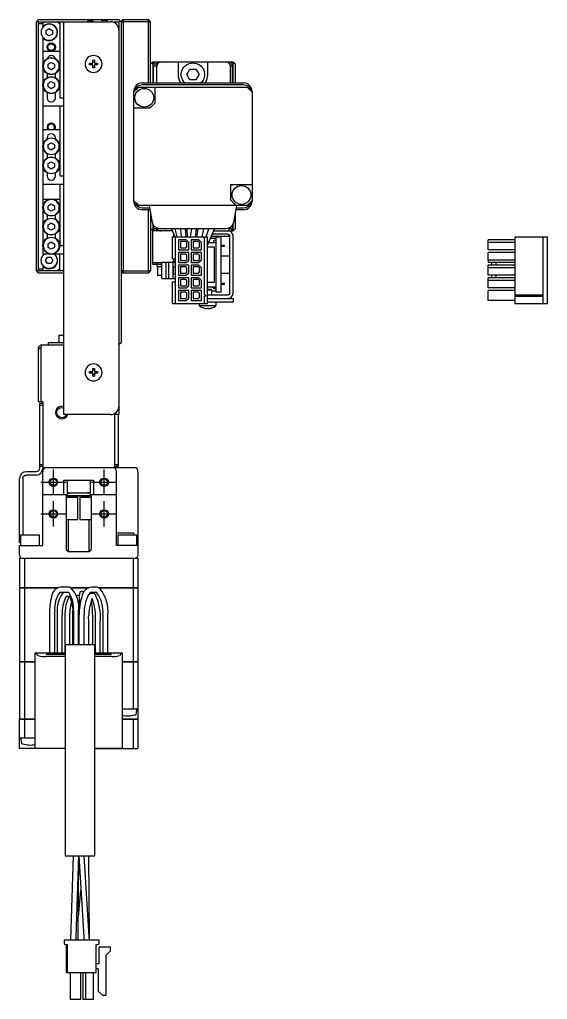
# Model space of a CAD drawing. Extents: x 0 to 722, y -8 to 440.
# Drawn here: x 379 to 503.8, y 105.2 to 337.1 of the extents above; entities that cross this region are included whole.
import ezdxf

# ---------------------------------------------------------------- set-up
doc = ezdxf.new("R2010")
doc.units = 0
doc.header["$LTSCALE"] = 0.5
doc.linetypes.add('CENTER', pattern=[50.8, 31.75, -6.35, 6.35, -6.35])
for name, color, linetype in [('MSM_CENTER', 1, 'CENTER'), ('MSM_CONTINUOUS', 7, 'CONTINUOUS'), ('MSM_NARROW', 5, 'CONTINUOUS')]:
    doc.layers.add(name, color=color, linetype=linetype)

msp = doc.modelspace()

# ---------------------------------------------------------------- linework, layer by layer
at = {"layer": 'MSM_CENTER'}
for p, q in [((386.96, 224.57), (386.96, 230.57)), ((398.96, 224.57), (398.96, 230.57)), ((383.96, 227.57), (389.96, 227.57)), ((395.96, 227.57), (401.96, 227.57)), ((386.96, 217.07), (386.96, 223.07)), ((398.96, 217.07), (398.96, 223.07)), ((383.96, 220.07), (389.96, 220.07)), ((395.96, 220.07), (401.96, 220.07))]:
    msp.add_line(p, q, dxfattribs=at)
at = {"layer": 'MSM_CONTINUOUS'}
for p, q in [((383.46, 337.07), (382.96, 336.57)), ((382.96, 277.57), (382.96, 336.57)), ((383.46, 336.57), (383.21, 336.82)), ((383.46, 337.07), (394.96, 337.07)), ((383.46, 336.57), (400.46, 336.57)), ((383.46, 277.57), (383.46, 336.57)), ((384.46, 336.57), (384.46, 335.39)), ((387.96, 336.57), (388.46, 336.07)), ((388.46, 336.57), (388.46, 318.57)), ((389.46, 243.57), (389.46, 336.57)), ((394.96, 337.07), (395.46, 336.57)), ((395.21, 336.82), (394.96, 336.57)), ((395.06, 336.97), (395.26, 336.97)), ((395.16, 336.97), (395.26, 337.07)), ((395.26, 337.07), (402.46, 337.07)), ((395.56, 336.57), (395.56, 336.67)), ((395.76, 337.07), (395.76, 336.57)), ((395.96, 336.57), (395.96, 337.07)), ((396.46, 336.57), (395.96, 337.07)), ((398.46, 336.57), (398.46, 336.87)), ((399.66, 336.87), (398.46, 336.87)), ((399.66, 336.57), (399.66, 336.87)), ((401.26, 336.57), (402.46, 336.57)), ((402.46, 337.07), (402.96, 336.57)), ((402.71, 336.82), (402.46, 336.57)), ((402.46, 336.57), (402.46, 243.57)), ((402.96, 336.57), (403.46, 337.07)), ((402.96, 336.36), (403.46, 336.57)), ((402.96, 336.57), (402.96, 260.57)), ((403.46, 337.07), (403.46, 277.07)), ((403.46, 337.07), (409.46, 337.07)), ((409.46, 336.57), (403.46, 336.57)), ((409.96, 336.57), (409.46, 337.07)), ((409.46, 322.07), (409.46, 337.07)), ((409.46, 336.57), (409.96, 336.36)), ((409.96, 322.07), (409.96, 336.57)), ((384.46, 336.07), (383.46, 336.07)), ((385.21, 334.5), (385.96, 334.94)), ((385.21, 333.64), (385.21, 334.5)), ((385.96, 334.94), (386.71, 334.5)), ((386.71, 334.5), (386.71, 333.64)), ((384.46, 332.75), (384.46, 281.39)), ((385.96, 333.2), (385.21, 333.64)), ((386.71, 333.64), (385.96, 333.2)), ((384.46, 329.57), (388.46, 329.57)), ((396.26, 326.77), (396.26, 327.5)), ((396.66, 327.5), (396.66, 326.77)), ((409.96, 326.57), (410.46, 327.07)), ((410.96, 327.07), (410.46, 326.57)), ((410.46, 327.07), (429.46, 327.07)), ((411.46, 326.07), (411.46, 327.07)), ((416.46, 327.07), (416.46, 324.07)), ((423.46, 324.07), (423.46, 327.07)), ((428.46, 326.87), (428.46, 327.07)), ((429.46, 326.57), (428.96, 327.07)), ((429.46, 327.07), (429.71, 326.82)), ((385.71, 326.5), (386.46, 326.94)), ((385.71, 325.64), (385.71, 326.5)), ((386.46, 325.2), (385.71, 325.64)), ((386.46, 326.94), (387.21, 326.5)), ((387.21, 325.64), (386.46, 325.2)), ((387.21, 326.5), (387.21, 325.64)), ((395.54, 326.77), (396.26, 326.77)), ((396.26, 326.37), (395.54, 326.37)), ((396.26, 325.64), (396.26, 326.37)), ((396.66, 326.77), (397.39, 326.77)), ((397.39, 326.37), (396.66, 326.37)), ((396.66, 326.37), (396.66, 325.64)), ((410.46, 326.57), (410.21, 326.82)), ((410.46, 326.57), (410.46, 322.07)), ((410.66, 322.07), (410.66, 326.57)), ((410.66, 326.57), (411.46, 326.57)), ((411.46, 326.07), (410.66, 326.07)), ((411.46, 322.07), (411.46, 326.07)), ((418.52, 324.07), (419.24, 325.32)), ((419.24, 325.32), (420.69, 325.32)), ((420.69, 325.32), (421.41, 324.07)), ((428.73, 326.57), (429.26, 326.57)), ((429.26, 326.07), (428.86, 326.07)), ((428.86, 322.07), (428.86, 326.07)), ((429.26, 326.57), (429.26, 322.07)), ((429.71, 326.82), (429.46, 326.57)), ((429.46, 322.07), (429.46, 326.57)), ((429.71, 326.82), (429.96, 326.57)), ((429.96, 326.57), (429.96, 322.07)), ((385.46, 324.34), (385.46, 323.3)), ((385.71, 322), (386.46, 322.44)), ((386.46, 322.44), (387.21, 322)), ((387.46, 323.3), (387.46, 324.34)), ((419.24, 322.82), (418.52, 324.07)), ((420.69, 322.82), (419.24, 322.82)), ((421.41, 324.07), (420.69, 322.82)), ((385.71, 321.14), (385.71, 322)), ((386.46, 320.7), (385.71, 321.14)), ((387.21, 321.14), (386.46, 320.7)), ((387.21, 322), (387.21, 321.14)), ((405.96, 294.07), (405.96, 320.07)), ((407.12, 321.07), (432.81, 321.07)), ((407.96, 322.07), (431.96, 322.07)), ((407.96, 321.69), (431.96, 321.69)), ((410.96, 321.07), (410.96, 317.32)), ((433.96, 320.07), (433.96, 294.07)), ((385.46, 319.84), (385.46, 318.57)), ((387.46, 318.57), (387.46, 319.84)), ((388.46, 318.57), (389.46, 318.57)), ((389.46, 316.57), (384.46, 316.57)), ((388.46, 316.57), (388.46, 300.07)), ((409.71, 316.07), (405.96, 316.07)), ((384.46, 311.07), (388.46, 311.07)), ((385.46, 309.07), (385.46, 308.8)), ((387.46, 308.8), (387.46, 309.07)), ((385.71, 307.5), (386.46, 307.94)), ((385.71, 306.64), (385.71, 307.5)), ((386.46, 306.2), (385.71, 306.64)), ((386.46, 307.94), (387.21, 307.5)), ((387.21, 306.64), (386.46, 306.2)), ((387.21, 307.5), (387.21, 306.64)), ((385.46, 305.34), (385.46, 304.3)), ((387.46, 304.3), (387.46, 305.34)), ((385.71, 303), (386.46, 303.44)), ((385.71, 302.14), (385.71, 303)), ((386.46, 301.7), (385.71, 302.14)), ((386.46, 303.44), (387.21, 303)), ((387.21, 302.14), (386.46, 301.7)), ((387.21, 303), (387.21, 302.14)), ((385.46, 300.84), (385.46, 300.07)), ((387.46, 300.07), (387.46, 300.84)), ((388.46, 300.07), (389.46, 300.07)), ((389.46, 298.07), (384.46, 298.07)), ((388.46, 298.07), (388.46, 283.57)), ((428.96, 298.07), (433.96, 298.07)), ((428.96, 294.32), (428.96, 298.07)), ((384.46, 294.57), (388.46, 294.57)), ((385.71, 293), (386.46, 293.44)), ((385.71, 292.14), (385.71, 293)), ((386.46, 293.44), (387.21, 293)), ((387.21, 293), (387.21, 292.14)), ((432.81, 293.07), (407.12, 293.07)), ((409.77, 292.45), (407.96, 292.45)), ((410.37, 289.06), (409.66, 293.07)), ((430.26, 293.07), (429.56, 289.06)), ((431.96, 292.45), (430.16, 292.45)), ((385.46, 290.84), (385.46, 289.8)), ((386.46, 291.7), (385.71, 292.14)), ((387.21, 292.14), (386.46, 291.7)), ((387.46, 289.8), (387.46, 290.84)), ((409.84, 292.07), (407.96, 292.07)), ((409.46, 277.07), (409.46, 292.07)), ((409.96, 291.37), (409.96, 277.57)), ((429.96, 291.37), (429.96, 287.57)), ((431.96, 292.07), (430.09, 292.07)), ((385.71, 288.5), (386.46, 288.94)), ((385.71, 287.64), (385.71, 288.5)), ((386.46, 287.2), (385.71, 287.64)), ((386.46, 288.94), (387.21, 288.5)), ((387.21, 287.64), (386.46, 287.2)), ((387.21, 288.5), (387.21, 287.64)), ((410.46, 287.07), (409.96, 287.57)), ((410.21, 287.32), (410.46, 287.57)), ((410.46, 288.72), (410.46, 287.57)), ((410.46, 287.57), (410.96, 287.07)), ((410.66, 287.57), (410.66, 288.35)), ((410.66, 288.07), (410.9, 288.07)), ((411.46, 287.57), (410.66, 287.57)), ((411.46, 287.07), (411.46, 287.7)), ((427.78, 287.57), (412.14, 287.57)), ((414.86, 287.57), (415.67, 285.67)), ((416.21, 285.67), (415.8, 287.57)), ((417.03, 287.57), (417.19, 285.67)), ((418.39, 285.67), (418.23, 287.57)), ((418.56, 287.57), (418.59, 285.67)), ((419.63, 287.57), (419.35, 285.67)), ((420.57, 285.67), (420.84, 287.57)), ((420.86, 285.67), (421.22, 287.57)), ((423.09, 285.67), (423.7, 287.57)), ((423.43, 283.72), (425.07, 287.57)), ((429.26, 287.57), (428.73, 287.57)), ((428.96, 287.07), (429.46, 287.57)), ((429.03, 288.07), (429.26, 288.07)), ((429.26, 288.35), (429.26, 287.57)), ((429.46, 287.57), (429.46, 288.72)), ((429.46, 287.57), (429.71, 287.32)), ((429.96, 287.57), (429.71, 287.32)), ((385.46, 286.34), (385.46, 285.3)), ((387.46, 285.3), (387.46, 286.34)), ((410.46, 279.07), (410.46, 287.07)), ((415.07, 287.07), (410.46, 287.07)), ((415.15, 280.48), (415.15, 285.67)), ((415.15, 285.67), (423.43, 285.67)), ((415.46, 285.67), (415.46, 286.15)), ((415.86, 269.82), (415.86, 285.67)), ((418.57, 287.07), (418.27, 287.07)), ((421.12, 287.07), (420.77, 287.07)), ((422.44, 287.54), (422.08, 285.67)), ((422.72, 271.9), (422.72, 285.67)), ((423.43, 269.82), (423.43, 285.67)), ((423.76, 287.55), (423.5, 286.94)), ((423.54, 287.07), (423.55, 287.07)), ((424.11, 285.32), (425.46, 285.32)), ((424.46, 286.15), (424.46, 285.77)), ((428.46, 285.77), (424.46, 285.77)), ((428.26, 286.27), (424.52, 286.27)), ((424.86, 287.07), (429.46, 287.07)), ((425.46, 272.57), (425.46, 285.57)), ((426.66, 285.57), (425.46, 285.57)), ((426.66, 272.57), (426.66, 285.57)), ((428.46, 287.07), (428.46, 287.27)), ((428.46, 285.77), (428.46, 286.22)), ((428.66, 272.27), (428.66, 285.87)), ((429.71, 287.32), (429.46, 287.07)), ((429.46, 272.27), (429.46, 285.87)), ((496.17, 269.82), (496.17, 285.67)), ((496.17, 285.67), (503.82, 285.67)), ((502.8, 269.82), (502.8, 285.67)), ((503.82, 269.82), (503.82, 285.67)), ((385.71, 284), (386.46, 284.44)), ((385.71, 283.14), (385.71, 284)), ((386.46, 282.7), (385.71, 283.14)), ((386.46, 284.44), (387.21, 284)), ((387.21, 283.14), (386.46, 282.7)), ((387.21, 284), (387.21, 283.14)), ((388.46, 283.57), (389.46, 283.57)), ((416.59, 284.95), (416.59, 282.55)), ((418.39, 284.95), (416.59, 284.95)), ((418.29, 284.54), (417.04, 284.54)), ((417.04, 284.54), (417.04, 283.07)), ((417.04, 283.07), (418.29, 283.07)), ((418.54, 284.29), (418.29, 284.54)), ((418.29, 283.07), (418.54, 283.32)), ((418.39, 284.95), (418.99, 284.35)), ((418.54, 283.32), (418.54, 284.29)), ((418.99, 282.55), (418.99, 284.35)), ((419.59, 284.95), (419.59, 282.55)), ((421.39, 284.95), (419.59, 284.95)), ((421.29, 284.54), (420.04, 284.54)), ((420.04, 284.54), (420.04, 283.07)), ((420.04, 283.07), (421.29, 283.07)), ((421.54, 284.29), (421.29, 284.54)), ((421.29, 283.07), (421.54, 283.32)), ((421.99, 284.35), (421.39, 284.95)), ((421.54, 283.32), (421.54, 284.29)), ((421.99, 282.55), (421.99, 284.35)), ((423.43, 283.32), (424.96, 283.32)), ((423.69, 284.32), (425.46, 284.32)), ((424.91, 284.32), (424.91, 284.78)), ((425.46, 284.78), (424.91, 284.78)), ((424.96, 283.32), (424.96, 274.82)), ((426.66, 283.7), (427.46, 283.7)), ((426.66, 283.45), (427.46, 283.45)), ((427.46, 283.45), (427.46, 283.7)), ((489.82, 284.35), (489.82, 284.95)), ((496.17, 284.95), (489.82, 284.95)), ((496.17, 284.35), (489.82, 284.35)), ((489.82, 282.55), (489.82, 284.35)), ((389.46, 281.57), (384.46, 281.57)), ((385.1, 280.07), (385.53, 280.82)), ((385.53, 280.82), (386.4, 280.82)), ((386.4, 280.82), (386.83, 280.07)), ((388.46, 277.57), (388.46, 281.57)), ((416.59, 282.55), (418.99, 282.55)), ((416.59, 281.95), (416.59, 279.55)), ((418.99, 281.95), (416.59, 281.95)), ((418.29, 281.54), (417.04, 281.54)), ((417.04, 281.54), (417.04, 280.07)), ((418.54, 281.29), (418.29, 281.54)), ((418.54, 280.32), (418.54, 281.29)), ((418.99, 280.15), (418.99, 281.95)), ((419.59, 282.55), (421.99, 282.55)), ((419.59, 281.95), (419.59, 279.55)), ((421.99, 281.95), (419.59, 281.95)), ((421.29, 281.54), (420.04, 281.54)), ((420.04, 281.54), (420.04, 280.07)), ((421.54, 281.29), (421.29, 281.54)), ((421.54, 280.32), (421.54, 281.29)), ((421.99, 280.15), (421.99, 281.95)), ((428.66, 281.07), (426.66, 281.07)), ((496.17, 282.55), (489.82, 282.55)), ((489.82, 280.15), (489.82, 281.95)), ((496.17, 281.95), (489.82, 281.95)), ((384.46, 278.75), (384.46, 277.57)), ((385.53, 279.32), (385.1, 280.07)), ((386.4, 279.32), (385.53, 279.32)), ((386.83, 280.07), (386.4, 279.32)), ((410.46, 279.57), (412.58, 279.57)), ((412.58, 279.07), (410.46, 279.07)), ((411.46, 279.57), (411.46, 279.07)), ((411.46, 279.07), (411.46, 278.57)), ((412.58, 278.57), (411.46, 278.57)), ((412.58, 278.57), (411.46, 278.57)), ((411.56, 278.57), (411.56, 276.57)), ((412.58, 275.82), (412.58, 279.68)), ((412.58, 279.68), (415.61, 279.68)), ((413.6, 275.82), (413.6, 279.68)), ((414.3, 275.82), (414.3, 279.68)), ((415.46, 280.07), (415.07, 279.68)), ((415.15, 280.48), (415.86, 280.48)), ((415.3, 275.82), (415.3, 279.68)), ((415.3, 278.58), (415.86, 278.58)), ((415.46, 278.57), (415.3, 278.57)), ((415.46, 278.57), (415.3, 278.57)), ((415.36, 276.93), (415.36, 278.57)), ((415.46, 279.68), (415.46, 280.48)), ((415.46, 278.57), (415.46, 278.58)), ((416.59, 279.55), (418.39, 279.55)), ((416.59, 278.95), (416.59, 276.55)), ((418.99, 278.95), (416.59, 278.95)), ((417.04, 280.07), (418.29, 280.07)), ((418.29, 278.54), (417.04, 278.54)), ((417.04, 278.54), (417.04, 277.07)), ((418.29, 280.07), (418.54, 280.32)), ((418.54, 278.29), (418.29, 278.54)), ((418.39, 279.55), (418.99, 280.15)), ((418.54, 277.32), (418.54, 278.29)), ((418.99, 277.15), (418.99, 278.95)), ((419.59, 279.55), (421.39, 279.55)), ((419.59, 278.95), (419.59, 276.55)), ((421.39, 278.95), (419.59, 278.95)), ((420.04, 280.07), (421.29, 280.07)), ((421.29, 278.54), (420.04, 278.54)), ((420.04, 278.54), (420.04, 277.07)), ((421.29, 280.07), (421.54, 280.32)), ((421.54, 278.29), (421.29, 278.54)), ((421.99, 280.15), (421.39, 279.55)), ((421.99, 278.35), (421.39, 278.95)), ((421.54, 277.32), (421.54, 278.29)), ((421.99, 276.55), (421.99, 278.35)), ((489.82, 280.15), (489.82, 279.55)), ((496.17, 280.15), (489.82, 280.15)), ((496.17, 279.55), (489.82, 279.55)), ((496.17, 278.95), (489.82, 278.95)), ((489.82, 278.35), (489.82, 278.95)), ((496.17, 278.35), (489.82, 278.35)), ((489.82, 276.55), (489.82, 278.35)), ((490.71, 278.95), (490.71, 279.55)), ((491.71, 278.95), (491.71, 279.55)), ((382.96, 277.57), (383.46, 277.07)), ((383.21, 277.32), (383.46, 277.57)), ((383.46, 278.07), (384.46, 278.07)), ((389.46, 277.57), (383.46, 277.57)), ((389.46, 277.07), (383.46, 277.07)), ((388.46, 278.07), (387.96, 277.57)), ((402.96, 277.78), (403.46, 277.57)), ((403.46, 277.07), (402.96, 277.57)), ((403.46, 277.57), (409.46, 277.57)), ((409.46, 277.07), (403.46, 277.07)), ((409.46, 277.57), (409.96, 277.78)), ((409.46, 277.07), (409.96, 277.57)), ((411.56, 276.57), (412.58, 276.57)), ((415.3, 276.93), (415.86, 276.93)), ((416.59, 276.55), (418.39, 276.55)), ((417.04, 277.07), (418.29, 277.07)), ((418.29, 277.07), (418.54, 277.32)), ((418.39, 276.55), (418.99, 277.15)), ((419.59, 276.55), (421.99, 276.55)), ((420.04, 277.07), (421.29, 277.07)), ((421.29, 277.07), (421.54, 277.32)), ((426.66, 277.07), (428.66, 277.07)), ((496.17, 276.55), (489.82, 276.55)), ((490.71, 275.95), (490.71, 276.55)), ((491.71, 275.95), (491.71, 276.55)), ((412.58, 275.82), (415.61, 275.82)), ((415.15, 269.82), (415.15, 275.02)), ((415.15, 275.02), (415.86, 275.02)), ((416.59, 275.95), (416.59, 273.55)), ((418.99, 275.95), (416.59, 275.95)), ((418.29, 275.54), (417.04, 275.54)), ((417.04, 275.54), (417.04, 274.07)), ((417.04, 274.07), (418.29, 274.07)), ((418.54, 275.29), (418.29, 275.54)), ((418.29, 274.07), (418.54, 274.32)), ((418.39, 273.55), (418.99, 274.15)), ((418.54, 274.32), (418.54, 275.29)), ((418.99, 274.15), (418.99, 275.95)), ((419.59, 275.95), (419.59, 273.55)), ((421.39, 275.95), (419.59, 275.95)), ((421.29, 275.54), (420.04, 275.54)), ((420.04, 275.54), (420.04, 274.07)), ((420.04, 274.07), (421.29, 274.07)), ((421.54, 275.29), (421.29, 275.54)), ((421.29, 274.07), (421.54, 274.32)), ((421.99, 275.35), (421.39, 275.95)), ((421.54, 274.32), (421.54, 275.29)), ((421.99, 273.55), (421.99, 275.35)), ((424.96, 274.82), (423.43, 274.82)), ((423.43, 273.82), (425.46, 273.82)), ((424.66, 273.59), (424.66, 273.82)), ((426.66, 274.7), (427.46, 274.7)), ((426.66, 274.45), (427.46, 274.45)), ((427.46, 274.45), (427.46, 274.7)), ((496.17, 275.95), (489.82, 275.95)), ((489.82, 275.35), (489.82, 275.95)), ((496.17, 275.35), (489.82, 275.35)), ((489.82, 273.55), (489.82, 275.35)), ((416.59, 273.55), (418.39, 273.55)), ((416.59, 272.95), (416.59, 270.55)), ((418.99, 272.95), (416.59, 272.95)), ((418.29, 272.54), (417.04, 272.54)), ((417.04, 272.54), (417.04, 271.07)), ((418.54, 272.29), (418.29, 272.54)), ((418.54, 271.32), (418.54, 272.29)), ((418.99, 271.15), (418.99, 272.95)), ((419.59, 273.55), (421.99, 273.55)), ((419.59, 272.95), (419.59, 270.55)), ((421.99, 272.95), (419.59, 272.95)), ((421.29, 272.54), (420.04, 272.54)), ((420.04, 272.54), (420.04, 271.07)), ((421.54, 272.29), (421.29, 272.54)), ((421.54, 271.32), (421.54, 272.29)), ((421.99, 270.55), (421.99, 272.95)), ((422.72, 271.9), (422.82, 271.9)), ((422.82, 271.6), (422.72, 271.6)), ((422.72, 269.82), (422.72, 271.6)), ((423.43, 273.27), (424.26, 273.27)), ((424.46, 273.07), (423.43, 273.07)), ((428.26, 271.87), (423.43, 271.87)), ((424.46, 273.07), (424.26, 273.27)), ((424.46, 271.87), (424.46, 273.07)), ((425.46, 272.82), (424.46, 272.82)), ((425.46, 273.59), (424.66, 273.59)), ((424.91, 273.37), (424.91, 273.59)), ((425.46, 273.37), (424.91, 273.37)), ((426.66, 272.57), (425.46, 272.57)), ((496.17, 273.55), (489.82, 273.55)), ((489.82, 270.55), (489.82, 272.95)), ((496.17, 272.95), (489.82, 272.95)), ((496.17, 271.9), (502.8, 271.9)), ((496.17, 271.6), (502.8, 271.6)), ((423.43, 269.82), (415.15, 269.82)), ((416.59, 270.55), (418.39, 270.55)), ((417.04, 271.07), (418.29, 271.07)), ((418.29, 271.07), (418.54, 271.32)), ((418.39, 270.55), (418.99, 271.15)), ((419.59, 270.55), (421.99, 270.55)), ((420.04, 271.07), (421.29, 271.07)), ((421.29, 271.07), (421.54, 271.32)), ((421.46, 269.82), (421.46, 269.37)), ((421.46, 269.37), (425.46, 269.37)), ((423.43, 271.07), (429.46, 271.07)), ((423.43, 270.27), (429.46, 270.27)), ((425.46, 269.37), (425.46, 270.27)), ((429.46, 271.07), (429.46, 270.27)), ((496.17, 270.55), (489.82, 270.55)), ((503.82, 269.82), (496.17, 269.82)), ((422.51, 268.81), (422.54, 268.81)), ((423.26, 268.81), (423.66, 268.81)), ((423.26, 268.68), (423.26, 268.81)), ((423.66, 268.81), (423.66, 268.68)), ((424.39, 268.81), (424.41, 268.81)), ((388.21, 262.37), (389.46, 262.37)), ((388.21, 262.37), (388.21, 260.57)), ((383.46, 259.57), (383.96, 260.07)), ((384.27, 260.07), (383.96, 259.46)), ((383.96, 260.07), (389.46, 260.07)), ((389.46, 260.57), (385.71, 260.57)), ((385.71, 260.57), (385.71, 260.07)), ((402.46, 260.57), (402.71, 260.32)), ((402.96, 260.57), (402.46, 260.07)), ((383.46, 246.57), (383.46, 259.57)), ((383.96, 259.46), (383.46, 258.96)), ((383.96, 259.46), (383.96, 246.57)), ((395.54, 253.77), (396.26, 253.77)), ((396.26, 253.37), (395.54, 253.37)), ((396.26, 253.77), (396.26, 254.5)), ((396.26, 252.64), (396.26, 253.37)), ((396.66, 254.5), (396.66, 253.77)), ((396.66, 253.77), (397.39, 253.77)), ((396.66, 253.37), (396.66, 252.64)), ((397.39, 253.37), (396.66, 253.37)), ((384.46, 246.57), (383.46, 246.57)), ((383.66, 246.27), (384.46, 246.27)), ((383.66, 246.27), (383.66, 230.87)), ((384.46, 246.57), (384.46, 230.87)), ((384.46, 245.77), (383.66, 245.77)), ((400.46, 243.57), (389.46, 243.57)), ((402.46, 243.57), (401.26, 243.57)), ((401.46, 231.07), (401.46, 243.57)), ((402.26, 243.57), (402.26, 231.27)), ((382.86, 230.07), (380.56, 230.07)), ((383.66, 231.77), (384.46, 231.77)), ((384.46, 231.27), (383.66, 231.27)), ((384.46, 231.07), (401.46, 231.07)), ((384.46, 212.57), (384.46, 230.07)), ((401.46, 231.77), (402.26, 231.77)), ((402.26, 231.27), (401.46, 231.27)), ((401.48, 231.07), (406.58, 231.07)), ((401.86, 212.57), (401.86, 230.07)), ((406.96, 230.07), (406.96, 210.57)), ((378.96, 213.27), (378.96, 228.47)), ((379.76, 228.47), (379.76, 215.07)), ((382.86, 229.27), (380.56, 229.27)), ((389.46, 228.07), (396.46, 228.07)), ((389.46, 224.57), (389.46, 228.07)), ((390.21, 228.07), (390.21, 225.07)), ((395.71, 225.07), (395.71, 228.07)), ((396.46, 228.07), (396.46, 224.57)), ((390.21, 225.07), (395.71, 225.07)), ((390.09, 224.57), (384.46, 224.57)), ((390.06, 211.87), (390.06, 224.27)), ((392.71, 223.97), (390.06, 223.97)), ((390.09, 224.57), (390.09, 224.48)), ((390.09, 224.48), (390.12, 224.56)), ((390.09, 224.47), (395.84, 224.47)), ((390.66, 224.47), (390.46, 224.27)), ((395.46, 224.27), (390.46, 224.27)), ((390.46, 224.27), (390.46, 223.97)), ((392.71, 218.77), (392.71, 223.97)), ((393.21, 223.97), (393.21, 218.77)), ((395.86, 223.97), (393.21, 223.97)), ((395.46, 224.27), (395.26, 224.47)), ((395.46, 223.97), (395.46, 224.27)), ((395.81, 224.56), (395.84, 224.48)), ((395.84, 224.57), (395.84, 224.48)), ((401.86, 224.57), (395.84, 224.57)), ((395.86, 224.27), (395.86, 211.87)), ((390.06, 218.77), (392.71, 218.77)), ((390.46, 218.77), (390.46, 211.18)), ((393.21, 218.77), (395.86, 218.77)), ((395.46, 211.18), (395.46, 218.77)), ((378.96, 213.77), (379.21, 213.77)), ((383.71, 215.07), (379.21, 215.07)), ((379.21, 215.07), (379.21, 212.57)), ((383.71, 212.57), (383.71, 215.07)), ((401.86, 215.57), (405.91, 215.57)), ((406.71, 215.07), (402.21, 215.07)), ((402.21, 215.07), (402.21, 212.57)), ((405.91, 215.57), (405.91, 215.07)), ((406.71, 212.57), (406.71, 215.07)), ((379.21, 213.27), (378.96, 213.27)), ((378.96, 210.57), (378.96, 212.57)), ((378.96, 212.57), (384.46, 212.57)), ((395.06, 211.07), (390.86, 211.07)), ((406.96, 212.57), (401.86, 212.57)), ((378.96, 209.57), (378.96, 202.58)), ((378.96, 209.57), (406.96, 209.57)), ((380.12, 209.57), (380.12, 202.58)), ((405.81, 209.57), (405.81, 202.58)), ((406.96, 209.57), (406.96, 202.58)), ((378.96, 202.58), (388.02, 202.58)), ((378.96, 202.57), (378.96, 185.08)), ((388, 202.57), (378.96, 202.57)), ((378.97, 202.57), (378.97, 202.58)), ((380.12, 202.57), (380.12, 202.58)), ((380.12, 202.57), (380.12, 185.08)), ((390.36, 202.77), (388.62, 202.77)), ((391.07, 202.58), (395.31, 202.58)), ((395.29, 202.57), (391.08, 202.57)), ((393.95, 201.73), (393.76, 201.77)), ((396.92, 202.77), (395.96, 202.77)), ((397.67, 202.58), (406.96, 202.58)), ((406.96, 202.57), (397.69, 202.57)), ((405.81, 202.57), (405.81, 202.58)), ((405.81, 202.57), (405.81, 185.08)), ((406.95, 202.57), (406.95, 202.58)), ((406.96, 202.57), (406.96, 185.08)), ((388.62, 201.57), (390.36, 201.57)), ((390.02, 200.57), (390.76, 200.57)), ((392.6, 200.77), (392.38, 200.72)), ((392.64, 200.77), (392.6, 200.77)), ((393.04, 200.77), (392.64, 200.77)), ((393.1, 200.77), (393.04, 200.77)), ((394.14, 201.61), (393.95, 201.73)), ((395.89, 201.24), (395.68, 201.16)), ((395.93, 201.25), (395.89, 201.24)), ((395.94, 201.57), (396.92, 201.57)), ((396.14, 200.05), (396.3, 200.11)), ((386.06, 197.17), (386.06, 187.17)), ((387.26, 187.17), (387.26, 197.17)), ((391.54, 198.23), (391.46, 196.17)), ((391.71, 197.17), (391.71, 189.17)), ((392.91, 189.17), (392.91, 197.17)), ((387.86, 196.17), (387.86, 187.17)), ((389.06, 187.17), (389.06, 196.17)), ((389.66, 195.17), (389.66, 187.17)), ((390.86, 189.17), (390.86, 195.17)), ((391.46, 196.17), (391.46, 189.17)), ((393.01, 196.17), (393.01, 189.17)), ((394.21, 189.17), (394.21, 196.17)), ((398.66, 196.17), (398.66, 187.17)), ((399.86, 187.17), (399.86, 196.17)), ((395.31, 194.59), (395.31, 194.63)), ((395.31, 189.17), (395.31, 194.62)), ((396.26, 189.17), (396.26, 194.71)), ((396.86, 194.69), (396.86, 187.17)), ((398.06, 187.17), (398.06, 194.69)), ((389.73, 189.17), (396.73, 189.17)), ((389.73, 189.17), (389.73, 139.17)), ((396.73, 139.17), (396.73, 189.17)), ((382.66, 164.67), (382.66, 187.17)), ((382.66, 187.17), (389.73, 187.17)), ((383.37, 186.57), (382.77, 187.17)), ((389.73, 186.31), (385.14, 186.31)), ((385.36, 187.17), (385.36, 186.78)), ((389.73, 186.78), (385.36, 186.78)), ((396.73, 187.17), (403.26, 187.17)), ((400.56, 186.78), (396.73, 186.78)), ((400.78, 186.31), (396.73, 186.31)), ((400.56, 187.17), (400.56, 186.78)), ((403.16, 187.17), (402.56, 186.57)), ((403.26, 187.17), (403.26, 164.67)), ((378.96, 185.08), (382.66, 185.08)), ((378.96, 185.07), (378.96, 171.47)), ((382.66, 185.07), (378.96, 185.07)), ((378.97, 185.07), (378.97, 185.08)), ((380.12, 185.07), (380.12, 185.08)), ((380.12, 185.07), (380.12, 171.47)), ((403.26, 185.08), (406.96, 185.08)), ((406.96, 185.07), (403.26, 185.07)), ((405.81, 185.07), (405.81, 185.08)), ((405.81, 185.07), (405.81, 173.97)), ((406.95, 185.07), (406.95, 185.08)), ((406.96, 185.07), (406.96, 171.47)), ((403.26, 173.97), (406.96, 173.97)), ((406.63, 172.98), (406.7, 173.75)), ((378.96, 171.47), (382.66, 171.47)), ((382.66, 171.46), (378.96, 171.46)), ((378.96, 164.57), (378.96, 171.46)), ((378.97, 171.47), (378.97, 171.46)), ((380.12, 171.47), (380.12, 171.46)), ((380.12, 171.46), (380.12, 167.07)), ((403.26, 171.47), (406.96, 171.47)), ((406.96, 171.46), (403.26, 171.46)), ((405.81, 171.47), (405.81, 171.46)), ((405.81, 171.46), (405.81, 164.57)), ((406.95, 171.47), (406.95, 171.46)), ((406.96, 171.46), (406.96, 164.57)), ((378.96, 167.07), (382.66, 167.07)), ((379.23, 166.86), (379.3, 166.09)), ((382.66, 164.67), (389.73, 164.67)), ((382.71, 164.67), (382.71, 164.57)), ((396.73, 164.67), (403.26, 164.67)), ((389.73, 164.57), (378.96, 164.57)), ((396.73, 164.57), (406.96, 164.57)), ((389.73, 139.17), (396.73, 139.17)), ((391.66, 139.17), (391.02, 119.29)), ((392.34, 119.96), (392.96, 139.17)), ((392.82, 119.84), (392.96, 139.15)), ((392.96, 139.15), (394.17, 119.95)), ((395.46, 120.03), (394.27, 139.17)), ((395.51, 119.5), (395.36, 139.17)), ((392.86, 124.69), (393.47, 131.02)), ((389.5, 119.17), (389.5, 118.45)), ((397.78, 119.17), (389.5, 119.17)), ((391.04, 120.01), (391.02, 119.17)), ((391.02, 119.29), (391.02, 119.17)), ((392.32, 119.17), (392.34, 119.96)), ((392.82, 119.17), (392.82, 119.84)), ((394.17, 119.95), (394.2, 119.17)), ((395.5, 119.17), (395.46, 120.03)), ((395.52, 119.17), (395.51, 119.78)), ((395.52, 119.17), (395.51, 119.5)), ((397.78, 118.45), (397.78, 119.17)), ((389.8, 118.15), (390.21, 118.15)), ((389.96, 118.15), (389.96, 111.52)), ((390.21, 118.15), (390.21, 111.52)), ((397.07, 118.15), (397.48, 118.15)), ((397.07, 111.52), (397.07, 118.15)), ((397.82, 113.77), (397.82, 117.62)), ((397.82, 117.62), (400.35, 117.62)), ((400.35, 116.62), (399.33, 115.6)), ((400.35, 117.62), (400.35, 116.62)), ((399.33, 115.6), (399.33, 106.06)), ((389.96, 111.52), (397.07, 111.52)), ((390.94, 111.52), (390.94, 105.17)), ((393.34, 111.52), (393.34, 105.17)), ((393.94, 111.52), (393.94, 105.17)), ((394.54, 111.52), (394.54, 105.17)), ((396.34, 111.52), (396.34, 105.17)), ((397.67, 113.62), (397.07, 113.62)), ((397.07, 112.47), (397.35, 112.47)), ((397.63, 107.06), (397.63, 112.19)), ((398.63, 106.06), (397.63, 107.06)), ((393.34, 105.17), (390.94, 105.17)), ((396.34, 105.17), (393.94, 105.17)), ((399.33, 106.06), (398.63, 106.06))]:
    msp.add_line(p, q, dxfattribs=at)
at = {"layer": 'MSM_CONTINUOUS', "extrusion": (0, 0, -1)}
for centre, radius in [((-385.96, 334.07), 1.9), ((-386.46, 326.07), 1.9), ((-396.46, 326.57), 2), ((-386.46, 321.57), 1.9), ((-386.46, 307.07), 1.9), ((-386.46, 302.57), 1.9), ((-386.46, 292.57), 1.9), ((-386.46, 288.07), 1.9), ((-386.46, 283.57), 1.9), ((-396.46, 253.57), 2)]:
    msp.add_circle(centre, radius, dxfattribs=at)
at = {"layer": 'MSM_CONTINUOUS'}
for centre, radius in [((386.46, 330.57), 0.783), ((386.46, 326.07), 2), ((386.46, 321.57), 2), ((408.46, 318.57), 2.23), ((386.46, 307.07), 2), ((386.46, 302.57), 2), ((431.46, 295.57), 2.23), ((386.46, 292.57), 2), ((386.46, 288.07), 2), ((386.46, 283.57), 2), ((386.96, 227.57), 0.783), ((398.96, 227.57), 0.783), ((386.96, 220.07), 0.783), ((398.96, 220.07), 0.783)]:
    msp.add_circle(centre, radius, dxfattribs=at)
for centre, radius, start, end in [((395.26, 336.67), 0.3, 0, 90), ((400.46, 334.57), 2, 0, 90), ((385.96, 334.07), 2, 221.4096, 138.5904), ((386.46, 327.57), 1, 14.4775, 165.5225), ((396.46, 326.57), 0.435, 62.6335, 117.3665), ((412.46, 326.07), 1, 90, 180), ((427.86, 326.07), 1, 0, 90), ((396.46, 326.57), 0.435, 152.6335, 207.3665), ((396.46, 326.57), 0.435, 242.6335, 297.3665), ((396.46, 326.57), 0.435, 332.6335, 27.3665), ((419.96, 324.07), 3.5, 180, 214.8499), ((419.96, 324.07), 3.5, 325.1501, 0), ((407.96, 320.07), 2, 90, 180), ((431.96, 320.07), 2, 0, 90), ((386.46, 318.57), 1, 180, 0), ((386.46, 311.57), 0.783, 320.3451, 219.6549), ((386.46, 309.07), 1, 0, 180), ((386.46, 300.07), 1, 180, 0), ((407.96, 294.07), 2, 180, 270), ((431.96, 294.07), 2, 270, 0), ((412.46, 288.07), 1, 203.447, 270), ((427.86, 288.07), 1, 270, 351.4849), ((428.26, 285.87), 1.2, 0, 90), ((385.96, 280.07), 2, 221.4096, 48.5904), ((385.96, 280.07), 2, 131.4096, 138.5904), ((428.26, 272.27), 1.2, 270, 0), ((423.46, 271.87), 3.2, 231.3178, 252.73), ((423.46, 271.87), 3.2, 287.27, 308.6822), ((423.46, 271.87), 3.19, 253.0947, 266.4096), ((423.46, 271.87), 3.19, 273.5904, 286.9053), ((396.46, 253.57), 0.435, 152.6335, 207.3665), ((396.46, 253.57), 0.435, 62.6335, 117.3665), ((396.46, 253.57), 0.435, 242.6335, 297.3665), ((396.46, 253.57), 0.435, 332.6335, 27.3665), ((400.46, 245.57), 2, 270, 0), ((380.56, 228.47), 1.6, 90, 180), ((382.86, 230.87), 1.6, 270, 0), ((385.96, 230.07), 1.5, 138.1897, 180), ((400.36, 230.07), 1.5, 0, 41.8103), ((405.46, 230.07), 1.5, 0, 41.8103), ((390.87, 224.27), 0.802, 90.0938, 157.9187), ((395.06, 224.27), 0.8, 21.0185, 90), ((389.1, 200.21), 2.6, 100.5511, 175.471), ((390.35, 201.32), 1.45, 59.5973, 89.5942), ((386.54, 198.02), 6.43, 352.4193, 45.037), ((393.74, 201.15), 0.622, 88.1145, 174.9417), ((396.4, 200.06), 2.75, 99.2724, 171.0568), ((396.89, 201.05), 1.72, 49.0024, 88.8954), ((391.16, 196.93), 8.74, 355.0197, 38.3235), ((397.46, 197.28), 11.39, 164.0263, 180.5737), ((394.11, 197.68), 6.86, 146.8577, 184.2662), ((395.07, 197.11), 7.25, 141.9863, 173.6299), ((388.73, 201.06), 0.517, 101.8582, 134.7596), ((397.77, 196.7), 8.72, 154.6207, 183.4586), ((400.6, 196.01), 10.96, 155.8666, 184.385), ((390.86, 199.65), 1.25, 132.2163, 140.9064), ((390.29, 201.1), 0.476, 33.7324, 81.3862), ((390.81, 200.34), 0.266, 120.6087, 145.589), ((384.61, 197.65), 7.13, 356.1621, 31.44), ((390.34, 200.03), 0.679, 30.1743, 52.5013), ((377.66, 195.46), 14.15, 6.6571, 20.3054), ((405.95, 196.36), 12.93, 161.4264, 180.8555), ((463, 197.45), 69.98, 176.9256, 180.5083), ((402.85, 196.75), 8.65, 148.5524, 183.8561), ((396.13, 200.04), 1.21, 111.8456, 139.7784), ((409.06, 195.35), 13.77, 162.1759, 177.1972), ((396.16, 200.71), 0.889, 103.8661, 141.118), ((396.18, 200.3), 0.978, 38.7039, 104.8652), ((396.8, 199.52), 0.846, 141.4689, 176.9127), ((369.4, 195.45), 26.87, 358.4238, 8.8516), ((396.84, 200.95), 0.622, 48.9031, 83.0608), ((385.37, 195.61), 12.73, 355.8454, 24.6186), ((390.98, 196.92), 7.72, 354.4381, 35.6687), ((396.27, 197.04), 8.45, 174.0847, 185.9153), ((409.06, 195.35), 13.77, 182.9984, 182.9996), ((384.93, 190.94), 4.64, 250.4546, 272.713), ((401.02, 190.81), 4.51, 266.9565, 289.8759), ((406.5, 173.77), 0.2, 355, 90), ((404.46, 178.27), 6, 258.463, 287.6292), ((406.13, 173.03), 0.5, 287.6292, 355), ((379.43, 166.88), 0.2, 108.1949, 185), ((379.8, 166.14), 0.5, 185, 252.3708), ((381.46, 171.38), 6, 252.3708, 281.537), ((389.8, 118.45), 0.3, 180, 270), ((397.48, 118.45), 0.3, 270, 0), ((397.67, 113.77), 0.15, 270, 0), ((397.35, 112.19), 0.28, 0, 90)]:
    msp.add_arc(centre, radius, start, end, dxfattribs=at)
at = {"layer": 'MSM_CONTINUOUS', "extrusion": (0, 0, -1)}
for centre, radius, start, end in [((-396.46, 326.57), 0.95, 77.8468, 102.1532), ((-396.46, 326.57), 0.95, 347.8468, 12.1532), ((-396.46, 326.57), 0.95, 257.8468, 282.1532), ((-396.46, 326.57), 0.95, 167.8468, 192.1532), ((-419.96, 324.07), 2.75, 313.3418, 226.6582), ((-419.96, 307.07), 19, 42.5374, 47.4636), ((-407.96, 320.07), 1.62, 9.7266, 90), ((-431.96, 320.07), 1.62, 90, 170.2833), ((-419.96, 307.07), 19, 132.5364, 137.4636), ((-396.92, 330.12), 19, 222.3336, 227.6664), ((-419.96, 307.07), 19, 312.5374, 317.4626), ((-407.96, 294.07), 1.62, 270, 350.2637), ((-443.01, 307.12), 19, 312.3336, 317.6664), ((-431.96, 294.07), 1.62, 189.7264, 270), ((-419.96, 307.07), 19, 222.5364, 227.4626), ((-412.14, 289.37), 1.8, 270, 350), ((-419.96, 290.07), 2.75, 245.38, 251.7789), ((-427.78, 289.37), 1.8, 190, 270), ((-428.26, 285.87), 0.4, 90, 180), ((-385.96, 280.07), 1.9, 127.8636, 52.1364), ((-415.61, 279.93), 0.25, 180, 270), ((-415.61, 275.57), 0.25, 90, 180), ((-422.82, 271.75), 0.15, 90, 270), ((-428.26, 272.27), 0.4, 180, 270), ((-396.46, 253.57), 0.95, 347.8468, 12.1532), ((-396.46, 253.57), 0.95, 77.8468, 102.1532), ((-396.46, 253.57), 0.95, 167.8468, 192.1532), ((-396.46, 253.57), 0.95, 257.8468, 282.1532), ((-388.96, 244.07), 1.23, 203.9958, 113.9958), ((-382.86, 230.87), 0.8, 180, 270), ((-380.56, 228.47), 0.8, 0, 90), ((-390.86, 224.27), 0.8, 0, 15.1266), ((-395.06, 224.27), 0.8, 164.8734, 180), ((-390.86, 211.87), 0.8, 270, 0), ((-395.06, 211.87), 0.8, 180, 270), ((-380.46, 210.57), 1.5, 318.1897, 0), ((-405.46, 210.57), 1.5, 180, 221.8103), ((-383.1, 195.46), 13.78, 160.6907, 183.2092), ((-406.66, 195.6), 15.8, 358.4424, 13.4128), ((-379.53, 196.64), 13.5, 174.8625, 182.0051), ((-420.59, 195.37), 25.29, 358.3223, 1.4809)]:
    msp.add_arc(centre, radius, start, end, dxfattribs=at)
at = {"layer": 'MSM_NARROW'}
for centre in [(386.46, 330.57), (386.96, 227.57), (398.96, 227.57), (386.96, 220.07), (398.96, 220.07)]:
    msp.add_circle(centre, 1, dxfattribs=at)
for centre, radius, start, end in [((386.46, 311.57), 1, 330, 210), ((388.96, 244.07), 1.5, 70.5288, 340.5288)]:
    msp.add_arc(centre, radius, start, end, dxfattribs=at)

doc.saveas('drawing.dxf')
